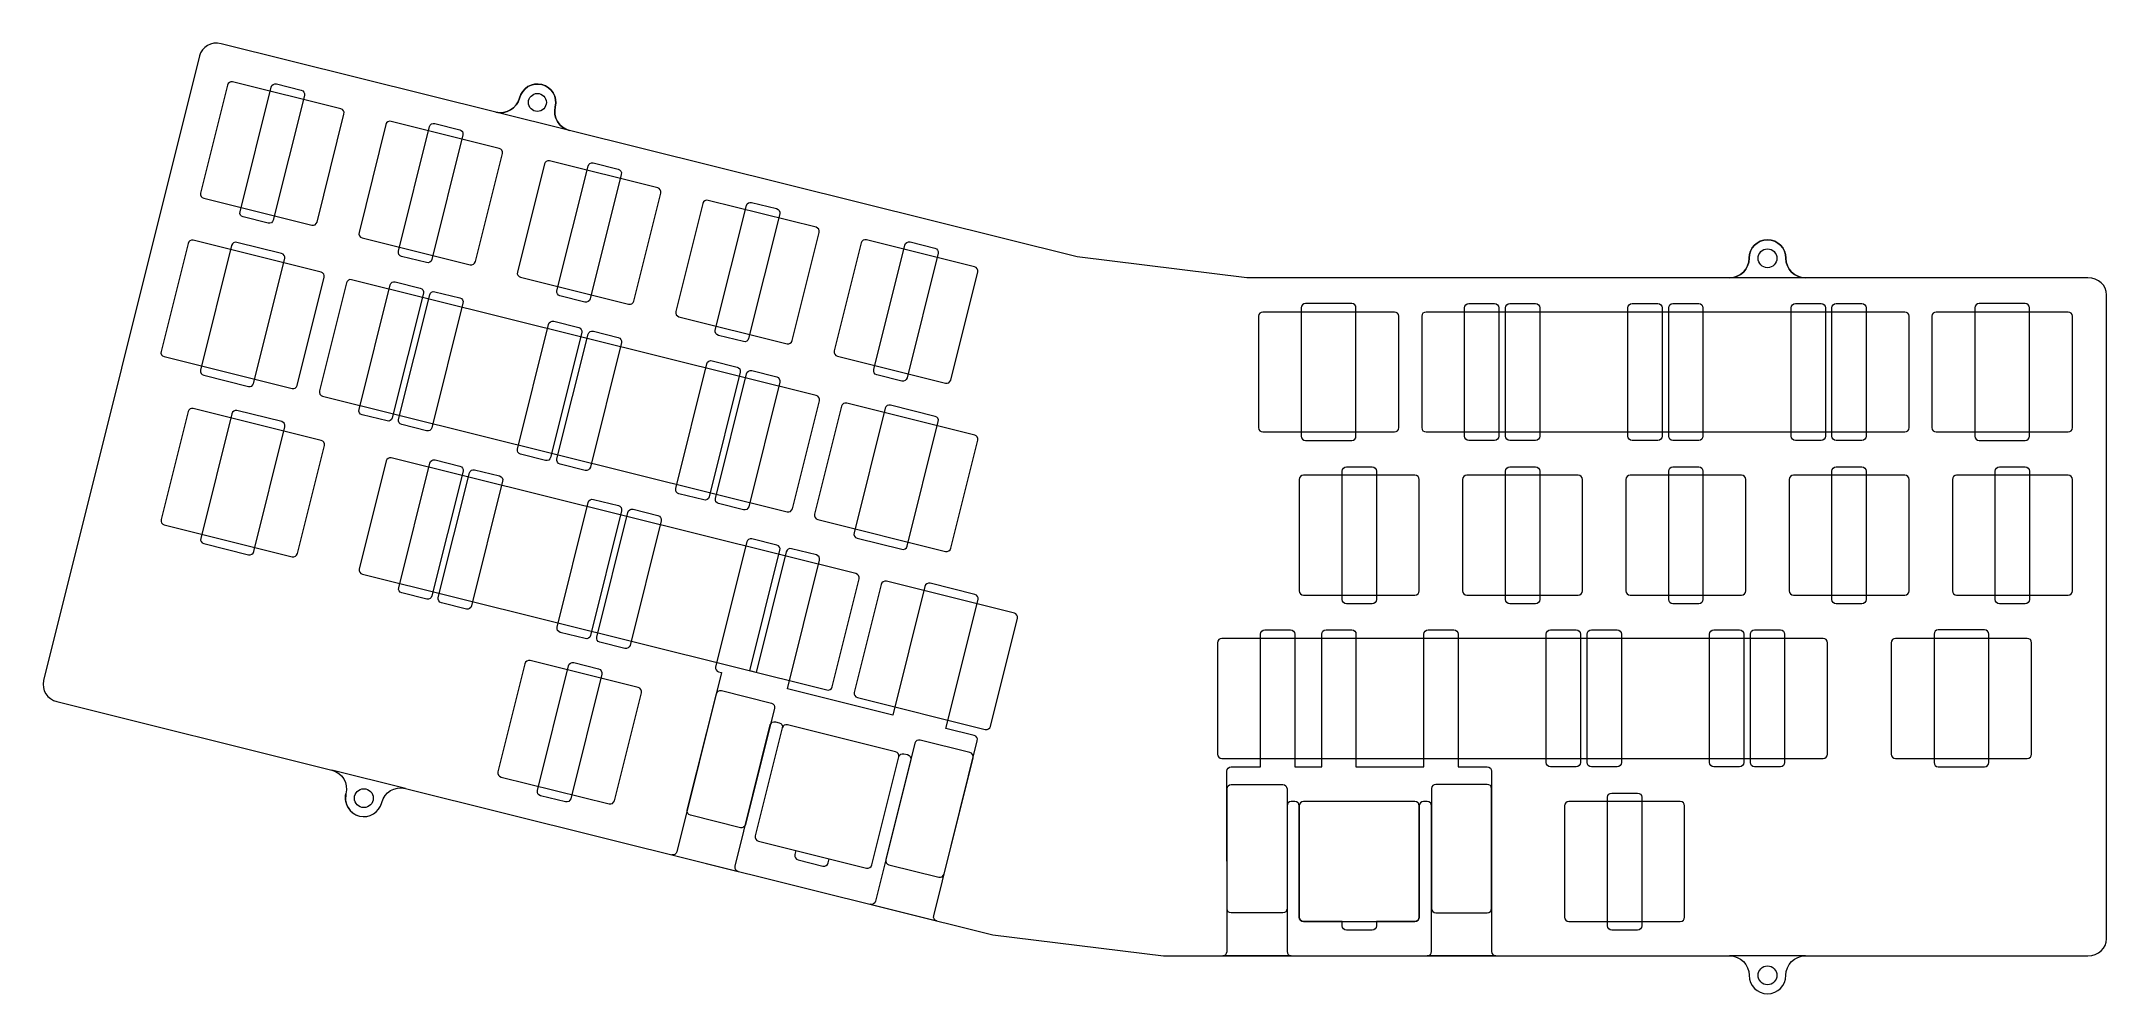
# Model space of a CAD drawing. Header units: millimetres. Extents: x -1 to 240, y -95 to 16.
import ezdxf

# ---------------------------------------------------------------- set-up
doc = ezdxf.new("R2010")
doc.units = ezdxf.units.MM
doc.header["$MEASUREMENT"] = 0
for name, color, linetype, lineweight in [('Edge Cut', 7, 'Continuous', 0), ('Screw Holes', 7, 'Continuous', 0), ('Switch Cuts copy', 7, 'Continuous', 0), ('Undercuts', 7, 'Continuous', 0)]:
    doc.layers.add(name, color=color, linetype=linetype, lineweight=lineweight)

msp = doc.modelspace()

# ---------------------------------------------------------------- linework, layer by layer
at = {"layer": 'Edge Cut', "color": 18, "lineweight": 9, "true_color": 0x000000}
msp.add_open_spline([(34.59, -71.46), (34.89, -70.24), (34.15, -69.01), (32.93, -68.7), (32.93, -68.7), (0.87, -60.71), (0.87, -60.71), (-0.26, -60.43), (-0.96, -59.33), (-0.69, -58.26), (-0.69, -58.26), (17.49, 14.66), (17.49, 14.66), (17.76, 15.73), (18.89, 16.37), (20.02, 16.09), (20.02, 16.09), (52.08, 8.1), (52.08, 8.1), (53.3, 7.79), (54.53, 8.53), (54.84, 9.75), (54.84, 9.75), (54.84, 9.75), (54.84, 9.75), (55.13, 10.9), (56.29, 11.61), (57.45, 11.32), (58.6, 11.03), (59.3, 9.86), (59.01, 8.71), (59.01, 8.71), (59.01, 8.71), (59.01, 8.71), (58.71, 7.49), (59.45, 6.26), (60.67, 5.95), (60.67, 5.95), (119.89, -8.8), (119.89, -8.8), (119.89, -8.8), (139.7, -11.23), (139.7, -11.23), (139.7, -11.23), (196.01, -11.23), (196.01, -11.23), (197.27, -11.23), (198.29, -10.21), (198.29, -8.96), (198.29, -7.77), (199.25, -6.81), (200.44, -6.81), (201.63, -6.81), (202.59, -7.77), (202.59, -8.96), (202.59, -10.21), (203.61, -11.23), (204.86, -11.23), (204.86, -11.23), (237.83, -11.23), (237.83, -11.23), (239.04, -11.23), (240.01, -12.13), (240.01, -13.23), (240.01, -13.23), (240.01, -88.38), (240.01, -88.38), (240.01, -89.49), (239.04, -90.38), (237.83, -90.38), (237.83, -90.38), (204.86, -90.38), (204.86, -90.38), (203.61, -90.38), (202.59, -91.4), (202.59, -92.65), (202.59, -92.65), (202.59, -92.66), (202.59, -92.66), (202.59, -93.84), (201.63, -94.81), (200.44, -94.81), (199.25, -94.81), (198.29, -93.84), (198.29, -92.66), (198.29, -92.66), (198.29, -92.65), (198.29, -92.65), (198.29, -91.4), (197.27, -90.38), (196.01, -90.38), (196.01, -90.38), (129.99, -90.38), (129.99, -90.38), (129.99, -90.38), (110.06, -87.93), (110.06, -87.93), (110.06, -87.93), (41.52, -70.84), (41.52, -70.84), (40.3, -70.54), (39.07, -71.28), (38.76, -72.5), (38.48, -73.65), (37.31, -74.35), (36.16, -74.07), (35.25, -73.84), (34.63, -73.08), (34.54, -72.2), (34.54, -72.2), (34.59, -71.46), (34.59, -71.46)], degree=3, knots=[0, 0, 0, 0, 1, 1, 1, 2, 2, 2, 3, 3, 3, 4, 4, 4, 5, 5, 5, 6, 6, 6, 7, 7, 7, 8, 8, 8, 9, 9, 9, 10, 10, 10, 11, 11, 11, 12, 12, 12, 13, 13, 13, 14, 14, 14, 15, 15, 15, 16, 16, 16, 17, 17, 17, 18, 18, 18, 19, 19, 19, 20, 20, 20, 21, 21, 21, 22, 22, 22, 23, 23, 23, 24, 24, 24, 25, 25, 25, 26, 26, 26, 27, 27, 27, 28, 28, 28, 29, 29, 29, 30, 30, 30, 31, 31, 31, 32, 32, 32, 33, 33, 33, 34, 34, 34, 35, 35, 35, 36, 36, 36, 37, 37, 37, 37], dxfattribs=at)
at = {"layer": 'Screw Holes', "color": 18, "lineweight": 9, "true_color": 0x000000}
for points in [[(119.89, -8.8)], [(195.44, -90.38)]]:
    msp.add_lwpolyline(points, dxfattribs=at)
for centre, radius in [((56.92, 9.23), 1.05), ((200.44, -8.96), 1.1), ((36.68, -71.98), 1.1), ((200.44, -92.66), 1.1)]:
    msp.add_circle(centre, radius, dxfattribs=at)
msp.add_open_spline([(201.54, -8.96), (201.54, -8.35), (201.05, -7.86), (200.44, -7.86), (199.83, -7.86), (199.34, -8.35), (199.34, -8.96), (199.34, -9.56), (199.83, -10.06), (200.44, -10.06), (201.05, -10.06), (201.54, -9.56), (201.54, -8.96)], degree=3, knots=[0, 0, 0, 0, 1, 1, 1, 2, 2, 2, 3, 3, 3, 4, 4, 4, 4], dxfattribs=at)
msp.add_open_spline([(34.54, -72.2), (34.51, -71.96), (34.53, -71.71), (34.59, -71.46)], degree=3, dxfattribs=at)
at = {"layer": 'Switch Cuts copy', "color": 18, "lineweight": 9, "true_color": 0x000000}
for points in [[(30.6, -5.1), (30.6, -5.1), (17.99, -1.96), (17.99, -1.96), (17.72, -1.89), (17.56, -1.62), (17.62, -1.35), (17.62, -1.35), (20.77, 11.26), (20.77, 11.26), (20.83, 11.53), (21.11, 11.7), (21.37, 11.63), (21.37, 11.63), (33.99, 8.48), (33.99, 8.48), (34.26, 8.42), (34.42, 8.15), (34.35, 7.88), (34.35, 7.88), (31.21, -4.74), (31.21, -4.74), (31.14, -5), (30.87, -5.17), (30.6, -5.1)], [(49.09, -9.71), (49.09, -9.71), (36.47, -6.56), (36.47, -6.56), (36.2, -6.5), (36.04, -6.23), (36.11, -5.96), (36.11, -5.96), (39.25, 6.66), (39.25, 6.66), (39.32, 6.92), (39.59, 7.09), (39.86, 7.02), (39.86, 7.02), (52.47, 3.87), (52.47, 3.87), (52.74, 3.81), (52.9, 3.54), (52.84, 3.27), (52.84, 3.27), (49.69, -9.35), (49.69, -9.35), (49.62, -9.61), (49.35, -9.78), (49.09, -9.71)], [(67.57, -14.32), (67.57, -14.32), (54.96, -11.17), (54.96, -11.17), (54.69, -11.11), (54.52, -10.83), (54.59, -10.57), (54.59, -10.57), (57.74, 2.05), (57.74, 2.05), (57.8, 2.31), (58.07, 2.48), (58.34, 2.41), (58.34, 2.41), (70.96, -0.73), (70.96, -0.73), (71.22, -0.8), (71.39, -1.07), (71.32, -1.34), (71.32, -1.34), (68.18, -13.95), (68.18, -13.95), (68.11, -14.22), (67.84, -14.38), (67.57, -14.32)], [(86.05, -18.93), (86.05, -18.93), (73.44, -15.78), (73.44, -15.78), (73.17, -15.71), (73.01, -15.44), (73.08, -15.18), (73.08, -15.18), (76.22, -2.56), (76.22, -2.56), (76.29, -2.29), (76.56, -2.13), (76.83, -2.2), (76.83, -2.2), (89.44, -5.34), (89.44, -5.34), (89.71, -5.41), (89.87, -5.68), (89.8, -5.95), (89.8, -5.95), (86.66, -18.56), (86.66, -18.56), (86.59, -18.83), (86.32, -18.99), (86.05, -18.93)], [(28.3, -24.16), (28.3, -24.16), (13.38, -20.44), (13.38, -20.44), (13.11, -20.37), (12.95, -20.1), (13.01, -19.83), (13.01, -19.83), (16.16, -7.22), (16.16, -7.22), (16.23, -6.95), (16.5, -6.79), (16.77, -6.86), (16.77, -6.86), (31.69, -10.58), (31.69, -10.58), (31.96, -10.64), (32.12, -10.92), (32.05, -11.18), (32.05, -11.18), (28.91, -23.8), (28.91, -23.8), (28.84, -24.06), (28.57, -24.23), (28.3, -24.16)], [(104.54, -23.54), (104.54, -23.54), (91.92, -20.39), (91.92, -20.39), (91.66, -20.32), (91.49, -20.05), (91.56, -19.78), (91.56, -19.78), (94.7, -7.17), (94.7, -7.17), (94.77, -6.9), (95.04, -6.74), (95.31, -6.81), (95.31, -6.81), (107.92, -9.95), (107.92, -9.95), (108.19, -10.02), (108.36, -10.29), (108.29, -10.56), (108.29, -10.56), (105.14, -23.17), (105.14, -23.17), (105.08, -23.44), (104.81, -23.6), (104.54, -23.54)], [(86.07, -38.56), (86.07, -38.56), (31.86, -25.05), (31.86, -25.05), (31.59, -24.98), (31.43, -24.71), (31.5, -24.44), (31.5, -24.44), (34.64, -11.83), (34.64, -11.83), (34.71, -11.56), (34.98, -11.4), (35.25, -11.46), (35.25, -11.46), (89.45, -24.98), (89.45, -24.98), (89.72, -25.05), (89.88, -25.32), (89.82, -25.58), (89.82, -25.58), (86.67, -38.2), (86.67, -38.2), (86.61, -38.47), (86.33, -38.63), (86.07, -38.56)], [(156.93, -29.23), (156.93, -29.23), (141.55, -29.23), (141.55, -29.23), (141.27, -29.23), (141.05, -29.01), (141.05, -28.73), (141.05, -28.73), (141.05, -15.73), (141.05, -15.73), (141.05, -15.45), (141.27, -15.23), (141.55, -15.23), (141.55, -15.23), (156.93, -15.23), (156.93, -15.23), (157.21, -15.23), (157.43, -15.45), (157.43, -15.73), (157.43, -15.73), (157.43, -28.73), (157.43, -28.73), (157.43, -29.01), (157.21, -29.23), (156.93, -29.23)], [(216.46, -29.23), (216.46, -29.23), (160.6, -29.23), (160.6, -29.23), (160.32, -29.23), (160.1, -29.01), (160.1, -28.73), (160.1, -28.73), (160.1, -15.73), (160.1, -15.73), (160.1, -15.45), (160.32, -15.23), (160.6, -15.23), (160.6, -15.23), (216.46, -15.23), (216.46, -15.23), (216.74, -15.23), (216.96, -15.45), (216.96, -15.73), (216.96, -15.73), (216.96, -28.73), (216.96, -28.73), (216.96, -29.01), (216.74, -29.23), (216.46, -29.23)], [(235.51, -29.23), (235.51, -29.23), (220.13, -29.23), (220.13, -29.23), (219.86, -29.23), (219.63, -29.01), (219.63, -28.73), (219.63, -28.73), (219.63, -15.73), (219.63, -15.73), (219.63, -15.45), (219.86, -15.23), (220.13, -15.23), (220.13, -15.23), (235.51, -15.23), (235.51, -15.23), (235.79, -15.23), (236.01, -15.45), (236.01, -15.73), (236.01, -15.73), (236.01, -28.73), (236.01, -28.73), (236.01, -29.01), (235.79, -29.23), (235.51, -29.23)], [(28.32, -43.8), (28.32, -43.8), (13.39, -40.08), (13.39, -40.08), (13.12, -40.01), (12.96, -39.74), (13.03, -39.47), (13.03, -39.47), (16.17, -26.86), (16.17, -26.86), (16.24, -26.59), (16.51, -26.43), (16.78, -26.49), (16.78, -26.49), (31.7, -30.21), (31.7, -30.21), (31.97, -30.28), (32.13, -30.55), (32.07, -30.82), (32.07, -30.82), (28.92, -43.43), (28.92, -43.43), (28.85, -43.7), (28.58, -43.86), (28.32, -43.8)], [(104.55, -43.17), (104.55, -43.17), (89.63, -39.45), (89.63, -39.45), (89.36, -39.38), (89.19, -39.11), (89.26, -38.84), (89.26, -38.84), (92.41, -26.23), (92.41, -26.23), (92.47, -25.96), (92.74, -25.8), (93.01, -25.87), (93.01, -25.87), (107.94, -29.59), (107.94, -29.59), (108.2, -29.65), (108.37, -29.93), (108.3, -30.19), (108.3, -30.19), (105.16, -42.81), (105.16, -42.81), (105.09, -43.08), (104.82, -43.24), (104.55, -43.17)], [(90.7, -59.35), (90.7, -59.35), (36.5, -45.84), (36.5, -45.84), (36.23, -45.77), (36.06, -45.5), (36.13, -45.23), (36.13, -45.23), (39.28, -32.62), (39.28, -32.62), (39.34, -32.35), (39.61, -32.19), (39.88, -32.25), (39.88, -32.25), (94.09, -45.77), (94.09, -45.77), (94.35, -45.83), (94.52, -46.11), (94.45, -46.37), (94.45, -46.37), (91.31, -58.99), (91.31, -58.99), (91.24, -59.26), (90.97, -59.42), (90.7, -59.35)], [(159.31, -48.28), (159.31, -48.28), (146.31, -48.28), (146.31, -48.28), (146.04, -48.28), (145.81, -48.06), (145.81, -47.78), (145.81, -47.78), (145.81, -34.78), (145.81, -34.78), (145.81, -34.5), (146.04, -34.28), (146.31, -34.28), (146.31, -34.28), (159.31, -34.28), (159.31, -34.28), (159.59, -34.28), (159.81, -34.5), (159.81, -34.78), (159.81, -34.78), (159.81, -47.78), (159.81, -47.78), (159.81, -48.06), (159.59, -48.28), (159.31, -48.28)], [(178.36, -48.28), (178.36, -48.28), (165.36, -48.28), (165.36, -48.28), (165.09, -48.28), (164.86, -48.06), (164.86, -47.78), (164.86, -47.78), (164.86, -34.78), (164.86, -34.78), (164.86, -34.5), (165.09, -34.28), (165.36, -34.28), (165.36, -34.28), (178.36, -34.28), (178.36, -34.28), (178.64, -34.28), (178.86, -34.5), (178.86, -34.78), (178.86, -34.78), (178.86, -47.78), (178.86, -47.78), (178.86, -48.06), (178.64, -48.28), (178.36, -48.28)], [(197.41, -48.28), (197.41, -48.28), (184.41, -48.28), (184.41, -48.28), (184.14, -48.28), (183.91, -48.06), (183.91, -47.78), (183.91, -47.78), (183.91, -34.78), (183.91, -34.78), (183.91, -34.5), (184.14, -34.28), (184.41, -34.28), (184.41, -34.28), (197.41, -34.28), (197.41, -34.28), (197.69, -34.28), (197.91, -34.5), (197.91, -34.78), (197.91, -34.78), (197.91, -47.78), (197.91, -47.78), (197.91, -48.06), (197.69, -48.28), (197.41, -48.28)], [(216.46, -48.28), (216.46, -48.28), (203.46, -48.28), (203.46, -48.28), (203.19, -48.28), (202.96, -48.06), (202.96, -47.78), (202.96, -47.78), (202.96, -34.78), (202.96, -34.78), (202.96, -34.5), (203.19, -34.28), (203.46, -34.28), (203.46, -34.28), (216.46, -34.28), (216.46, -34.28), (216.74, -34.28), (216.96, -34.5), (216.96, -34.78), (216.96, -34.78), (216.96, -47.78), (216.96, -47.78), (216.96, -48.06), (216.74, -48.28), (216.46, -48.28)], [(235.51, -48.28), (235.51, -48.28), (222.51, -48.28), (222.51, -48.28), (222.24, -48.28), (222.01, -48.06), (222.01, -47.78), (222.01, -47.78), (222.01, -34.78), (222.01, -34.78), (222.01, -34.5), (222.24, -34.28), (222.51, -34.28), (222.51, -34.28), (235.51, -34.28), (235.51, -34.28), (235.79, -34.28), (236.01, -34.5), (236.01, -34.78), (236.01, -34.78), (236.01, -47.78), (236.01, -47.78), (236.01, -48.06), (235.79, -48.28), (235.51, -48.28)], [(109.18, -63.96), (109.18, -63.96), (94.26, -60.24), (94.26, -60.24), (93.99, -60.17), (93.83, -59.9), (93.9, -59.63), (93.9, -59.63), (97.04, -47.02), (97.04, -47.02), (97.11, -46.75), (97.38, -46.59), (97.65, -46.66), (97.65, -46.66), (112.57, -50.38), (112.57, -50.38), (112.84, -50.44), (113, -50.71), (112.94, -50.98), (112.94, -50.98), (109.79, -63.6), (109.79, -63.6), (109.72, -63.86), (109.45, -64.03), (109.18, -63.96)], [(206.94, -67.33), (206.94, -67.33), (136.79, -67.33), (136.79, -67.33), (136.51, -67.33), (136.29, -67.11), (136.29, -66.83), (136.29, -66.83), (136.29, -53.83), (136.29, -53.83), (136.29, -53.55), (136.51, -53.33), (136.79, -53.33), (136.79, -53.33), (206.94, -53.33), (206.94, -53.33), (207.21, -53.33), (207.44, -53.55), (207.44, -53.83), (207.44, -53.83), (207.44, -66.83), (207.44, -66.83), (207.44, -67.11), (207.21, -67.33), (206.94, -67.33)], [(230.75, -67.33), (230.75, -67.33), (215.37, -67.33), (215.37, -67.33), (215.09, -67.33), (214.87, -67.11), (214.87, -66.83), (214.87, -66.83), (214.87, -53.83), (214.87, -53.83), (214.87, -53.55), (215.09, -53.33), (215.37, -53.33), (215.37, -53.33), (230.75, -53.33), (230.75, -53.33), (231.03, -53.33), (231.25, -53.55), (231.25, -53.83), (231.25, -53.83), (231.25, -66.83), (231.25, -66.83), (231.25, -67.11), (231.03, -67.33), (230.75, -67.33)], [(65.3, -72.65), (65.3, -72.65), (52.68, -69.51), (52.68, -69.51), (52.41, -69.44), (52.25, -69.17), (52.32, -68.9), (52.32, -68.9), (55.46, -56.29), (55.46, -56.29), (55.53, -56.02), (55.8, -55.86), (56.07, -55.92), (56.07, -55.92), (68.68, -59.07), (68.68, -59.07), (68.95, -59.13), (69.11, -59.41), (69.05, -59.67), (69.05, -59.67), (65.9, -72.29), (65.9, -72.29), (65.84, -72.55), (65.56, -72.72), (65.3, -72.65)], [(84.22, -60.88), (84.22, -60.88), (78.4, -59.43), (78.4, -59.43), (78.13, -59.36), (77.86, -59.52), (77.8, -59.79), (77.8, -59.79), (74.41, -73.38), (74.41, -73.38), (74.34, -73.64), (74.51, -73.92), (74.77, -73.98), (74.77, -73.98), (80.6, -75.43), (80.6, -75.43), (80.86, -75.5), (81.13, -75.34), (81.2, -75.07), (81.2, -75.07), (84.59, -61.49), (84.59, -61.49), (84.66, -61.22), (84.49, -60.95), (84.22, -60.88)], [(95.33, -80.14), (95.33, -80.14), (82.72, -76.99), (82.72, -76.99), (82.45, -76.93), (82.29, -76.66), (82.35, -76.39), (82.35, -76.39), (85.5, -63.77), (85.5, -63.77), (85.57, -63.51), (85.84, -63.34), (86.11, -63.41), (86.11, -63.41), (98.72, -66.56), (98.72, -66.56), (98.99, -66.62), (99.15, -66.89), (99.08, -67.16), (99.08, -67.16), (95.94, -79.78), (95.94, -79.78), (95.87, -80.04), (95.6, -80.21), (95.33, -80.14)], [(101.57, -65.2), (101.57, -65.2), (107.39, -66.66), (107.39, -66.66), (107.66, -66.72), (107.82, -66.99), (107.76, -67.26), (107.76, -67.26), (104.37, -80.85), (104.37, -80.85), (104.3, -81.11), (104.03, -81.28), (103.76, -81.21), (103.76, -81.21), (97.94, -79.76), (97.94, -79.76), (97.67, -79.69), (97.51, -79.42), (97.58, -79.15), (97.58, -79.15), (100.96, -65.57), (100.96, -65.57), (101.03, -65.3), (101.3, -65.14), (101.57, -65.2)], [(143.88, -70.38), (143.88, -70.38), (137.88, -70.38), (137.88, -70.38), (137.6, -70.38), (137.38, -70.6), (137.38, -70.88), (137.38, -70.88), (137.38, -84.88), (137.38, -84.88), (137.38, -85.16), (137.6, -85.38), (137.88, -85.38), (137.88, -85.38), (143.88, -85.38), (143.88, -85.38), (144.15, -85.38), (144.38, -85.16), (144.38, -84.88), (144.38, -84.88), (144.38, -70.88), (144.38, -70.88), (144.38, -70.6), (144.15, -70.38), (143.88, -70.38)], [(161.75, -70.37), (161.75, -70.37), (167.75, -70.37), (167.75, -70.37), (168.03, -70.37), (168.25, -70.59), (168.25, -70.87), (168.25, -70.87), (168.25, -84.87), (168.25, -84.87), (168.25, -85.14), (168.03, -85.37), (167.75, -85.37), (167.75, -85.37), (161.75, -85.37), (161.75, -85.37), (161.48, -85.37), (161.25, -85.14), (161.25, -84.87), (161.25, -84.87), (161.25, -70.87), (161.25, -70.87), (161.25, -70.59), (161.48, -70.37), (161.75, -70.37)], [(159.31, -86.38), (159.31, -86.38), (146.31, -86.38), (146.31, -86.38), (146.04, -86.38), (145.81, -86.16), (145.81, -85.88), (145.81, -85.88), (145.81, -72.88), (145.81, -72.88), (145.81, -72.6), (146.04, -72.38), (146.31, -72.38), (146.31, -72.38), (159.31, -72.38), (159.31, -72.38), (159.59, -72.38), (159.81, -72.6), (159.81, -72.88), (159.81, -72.88), (159.81, -85.88), (159.81, -85.88), (159.81, -86.16), (159.59, -86.38), (159.31, -86.38)], [(190.27, -86.38), (190.27, -86.38), (177.27, -86.38), (177.27, -86.38), (176.99, -86.38), (176.77, -86.16), (176.77, -85.88), (176.77, -85.88), (176.77, -72.88), (176.77, -72.88), (176.77, -72.6), (176.99, -72.38), (177.27, -72.38), (177.27, -72.38), (190.27, -72.38), (190.27, -72.38), (190.55, -72.38), (190.77, -72.6), (190.77, -72.88), (190.77, -72.88), (190.77, -85.88), (190.77, -85.88), (190.77, -86.16), (190.55, -86.38), (190.27, -86.38)]]:
    msp.add_open_spline(points, degree=3, knots=[0, 0, 0, 0, 1, 1, 1, 2, 2, 2, 3, 3, 3, 4, 4, 4, 5, 5, 5, 6, 6, 6, 7, 7, 7, 8, 8, 8, 8], dxfattribs=at)
at = {"layer": 'Undercuts', "color": 18, "lineweight": 9, "true_color": 0x000000}
for points in [[(137.87, -68.38)], [(137.87, -68.38)], [(167.75, -68.38)], [(168.25, -88.41)], [(168.25, -88.41)]]:
    msp.add_lwpolyline(points, dxfattribs=at)
for points, knots in [([(29.74, 10.06), (29.81, 10.33), (29.65, 10.6), (29.38, 10.66), (29.38, 10.66), (26.47, 11.39), (26.47, 11.39), (26.2, 11.46), (25.93, 11.29), (25.86, 11.02), (25.86, 11.02), (22.23, -3.53), (22.23, -3.53), (22.17, -3.8), (22.33, -4.07), (22.6, -4.14), (22.6, -4.14), (25.51, -4.86), (25.51, -4.86), (25.78, -4.93), (26.05, -4.77), (26.11, -4.5), (26.11, -4.5), (29.74, 10.06), (29.74, 10.06)], [0, 0, 0, 0, 1, 1, 1, 2, 2, 2, 3, 3, 3, 4, 4, 4, 5, 5, 5, 6, 6, 6, 7, 7, 7, 8, 8, 8, 8]), ([(60.67, 5.95), (59.45, 6.26), (58.71, 7.49), (59.01, 8.71), (59.01, 8.71), (59.01, 8.71), (59.01, 8.71), (59.3, 9.86), (58.6, 11.03), (57.45, 11.32), (56.29, 11.61), (55.13, 10.9), (54.84, 9.75), (54.84, 9.75), (54.84, 9.75), (54.84, 9.75), (54.53, 8.53), (53.3, 7.79), (52.08, 8.1), (52.08, 8.1), (60.67, 5.95), (60.67, 5.95)], [0, 0, 0, 0, 1, 1, 1, 2, 2, 2, 3, 3, 3, 4, 4, 4, 5, 5, 5, 6, 6, 6, 7, 7, 7, 7]), ([(48.23, 5.45), (48.29, 5.72), (48.13, 5.99), (47.86, 6.05), (47.86, 6.05), (44.95, 6.78), (44.95, 6.78), (44.68, 6.85), (44.41, 6.68), (44.34, 6.42), (44.34, 6.42), (40.72, -8.14), (40.72, -8.14), (40.65, -8.41), (40.81, -8.68), (41.08, -8.74), (41.08, -8.74), (43.99, -9.47), (43.99, -9.47), (44.26, -9.54), (44.53, -9.37), (44.6, -9.11), (44.6, -9.11), (48.23, 5.45), (48.23, 5.45)], [0, 0, 0, 0, 1, 1, 1, 2, 2, 2, 3, 3, 3, 4, 4, 4, 5, 5, 5, 6, 6, 6, 7, 7, 7, 8, 8, 8, 8]), ([(66.71, 0.84), (66.78, 1.11), (66.61, 1.38), (66.34, 1.45), (66.34, 1.45), (63.43, 2.17), (63.43, 2.17), (63.17, 2.24), (62.89, 2.08), (62.83, 1.81), (62.83, 1.81), (59.2, -12.75), (59.2, -12.75), (59.13, -13.01), (59.3, -13.29), (59.56, -13.35), (59.56, -13.35), (62.47, -14.08), (62.47, -14.08), (62.74, -14.15), (63.01, -13.98), (63.08, -13.71), (63.08, -13.71), (66.71, 0.84), (66.71, 0.84)], [0, 0, 0, 0, 1, 1, 1, 2, 2, 2, 3, 3, 3, 4, 4, 4, 5, 5, 5, 6, 6, 6, 7, 7, 7, 8, 8, 8, 8]), ([(85.19, -3.77), (85.26, -3.5), (85.1, -3.23), (84.83, -3.16), (84.83, -3.16), (81.92, -2.44), (81.92, -2.44), (81.65, -2.37), (81.38, -2.53), (81.31, -2.8), (81.31, -2.8), (77.68, -17.36), (77.68, -17.36), (77.62, -17.62), (77.78, -17.89), (78.05, -17.96), (78.05, -17.96), (80.96, -18.69), (80.96, -18.69), (81.23, -18.75), (81.5, -18.59), (81.57, -18.32), (81.57, -18.32), (85.19, -3.77), (85.19, -3.77)], [0, 0, 0, 0, 1, 1, 1, 2, 2, 2, 3, 3, 3, 4, 4, 4, 5, 5, 5, 6, 6, 6, 7, 7, 7, 8, 8, 8, 8]), ([(23.82, -23.56), (23.75, -23.83), (23.48, -23.99), (23.21, -23.92), (23.21, -23.92), (17.99, -22.62), (17.99, -22.62), (17.72, -22.55), (17.56, -22.28), (17.62, -22.01), (17.62, -22.01), (21.25, -7.46), (21.25, -7.46), (21.32, -7.19), (21.59, -7.03), (21.86, -7.1), (21.86, -7.1), (27.08, -8.4), (27.08, -8.4), (27.35, -8.46), (27.51, -8.74), (27.44, -9), (27.44, -9), (23.82, -23.56), (23.82, -23.56)], [0, 0, 0, 0, 1, 1, 1, 2, 2, 2, 3, 3, 3, 4, 4, 4, 5, 5, 5, 6, 6, 6, 7, 7, 7, 8, 8, 8, 8]), ([(103.68, -8.38), (103.75, -8.11), (103.58, -7.84), (103.31, -7.77), (103.31, -7.77), (100.4, -7.05), (100.4, -7.05), (100.14, -6.98), (99.86, -7.14), (99.8, -7.41), (99.8, -7.41), (96.17, -21.96), (96.17, -21.96), (96.1, -22.23), (96.26, -22.5), (96.53, -22.57), (96.53, -22.57), (99.44, -23.3), (99.44, -23.3), (99.71, -23.36), (99.98, -23.2), (100.05, -22.93), (100.05, -22.93), (103.68, -8.38), (103.68, -8.38)], [0, 0, 0, 0, 1, 1, 1, 2, 2, 2, 3, 3, 3, 4, 4, 4, 5, 5, 5, 6, 6, 6, 7, 7, 7, 8, 8, 8, 8]), ([(204.86, -11.23), (203.61, -11.23), (202.59, -10.21), (202.59, -8.96), (202.59, -8.96), (202.59, -8.96), (202.59, -8.96), (202.59, -7.77), (201.63, -6.81), (200.44, -6.81), (199.25, -6.81), (198.29, -7.77), (198.29, -8.96), (198.29, -8.96), (198.29, -8.96), (198.29, -8.96), (198.29, -10.21), (197.27, -11.23), (196.01, -11.23), (196.01, -11.23), (204.86, -11.23), (204.86, -11.23)], [0, 0, 0, 0, 1, 1, 1, 2, 2, 2, 3, 3, 3, 4, 4, 4, 5, 5, 5, 6, 6, 6, 7, 7, 7, 7]), ([(43.62, -13.04), (43.68, -12.77), (43.52, -12.5), (43.25, -12.43), (43.25, -12.43), (40.34, -11.7), (40.34, -11.7), (40.07, -11.64), (39.8, -11.8), (39.74, -12.07), (39.74, -12.07), (36.11, -26.62), (36.11, -26.62), (36.04, -26.89), (36.2, -27.16), (36.47, -27.23), (36.47, -27.23), (39.38, -27.95), (39.38, -27.95), (39.65, -28.02), (39.92, -27.86), (39.99, -27.59), (39.99, -27.59), (43.62, -13.04), (43.62, -13.04)], [0, 0, 0, 0, 1, 1, 1, 2, 2, 2, 3, 3, 3, 4, 4, 4, 5, 5, 5, 6, 6, 6, 7, 7, 7, 8, 8, 8, 8]), ([(48.24, -14.19), (48.31, -13.92), (48.14, -13.65), (47.87, -13.58), (47.87, -13.58), (44.96, -12.86), (44.96, -12.86), (44.7, -12.79), (44.42, -12.95), (44.36, -13.22), (44.36, -13.22), (40.73, -27.77), (40.73, -27.77), (40.66, -28.04), (40.83, -28.31), (41.09, -28.38), (41.09, -28.38), (44, -29.11), (44, -29.11), (44.27, -29.17), (44.54, -29.01), (44.61, -28.74), (44.61, -28.74), (48.24, -14.19), (48.24, -14.19)], [0, 0, 0, 0, 1, 1, 1, 2, 2, 2, 3, 3, 3, 4, 4, 4, 5, 5, 5, 6, 6, 6, 7, 7, 7, 8, 8, 8, 8]), ([(152.43, -29.73), (152.43, -30.01), (152.21, -30.23), (151.93, -30.23), (151.93, -30.23), (146.55, -30.23), (146.55, -30.23), (146.27, -30.23), (146.05, -30.01), (146.05, -29.73), (146.05, -29.73), (146.05, -14.73), (146.05, -14.73), (146.05, -14.46), (146.27, -14.23), (146.55, -14.23), (146.55, -14.23), (151.93, -14.23), (151.93, -14.23), (152.21, -14.23), (152.43, -14.45), (152.43, -14.73), (152.43, -14.73), (152.43, -29.73), (152.43, -29.73)], [0, 0, 0, 0, 1, 1, 1, 2, 2, 2, 3, 3, 3, 4, 4, 4, 5, 5, 5, 6, 6, 6, 7, 7, 7, 8, 8, 8, 8]), ([(169.1, -14.73), (169.1, -14.46), (168.88, -14.23), (168.6, -14.23), (168.6, -14.23), (165.6, -14.23), (165.6, -14.23), (165.32, -14.23), (165.1, -14.46), (165.1, -14.73), (165.1, -14.73), (165.1, -29.73), (165.1, -29.73), (165.1, -30.01), (165.32, -30.23), (165.6, -30.23), (165.6, -30.23), (168.6, -30.23), (168.6, -30.23), (168.88, -30.23), (169.1, -30.01), (169.1, -29.73), (169.1, -29.73), (169.1, -14.73), (169.1, -14.73)], [0, 0, 0, 0, 1, 1, 1, 2, 2, 2, 3, 3, 3, 4, 4, 4, 5, 5, 5, 6, 6, 6, 7, 7, 7, 8, 8, 8, 8]), ([(173.86, -14.73), (173.86, -14.46), (173.64, -14.23), (173.36, -14.23), (173.36, -14.23), (170.36, -14.23), (170.36, -14.23), (170.09, -14.23), (169.86, -14.46), (169.86, -14.73), (169.86, -14.73), (169.86, -29.73), (169.86, -29.73), (169.86, -30.01), (170.09, -30.23), (170.36, -30.23), (170.36, -30.23), (173.36, -30.23), (173.36, -30.23), (173.64, -30.23), (173.86, -30.01), (173.86, -29.73), (173.86, -29.73), (173.86, -14.73), (173.86, -14.73)], [0, 0, 0, 0, 1, 1, 1, 2, 2, 2, 3, 3, 3, 4, 4, 4, 5, 5, 5, 6, 6, 6, 7, 7, 7, 8, 8, 8, 8]), ([(188.15, -14.73), (188.15, -14.45), (187.93, -14.23), (187.65, -14.23), (187.65, -14.23), (184.65, -14.23), (184.65, -14.23), (184.37, -14.23), (184.15, -14.45), (184.15, -14.73), (184.15, -14.73), (184.15, -29.73), (184.15, -29.73), (184.15, -30.01), (184.37, -30.23), (184.65, -30.23), (184.65, -30.23), (187.65, -30.23), (187.65, -30.23), (187.93, -30.23), (188.15, -30.01), (188.15, -29.73), (188.15, -29.73), (188.15, -14.73), (188.15, -14.73)], [0, 0, 0, 0, 1, 1, 1, 2, 2, 2, 3, 3, 3, 4, 4, 4, 5, 5, 5, 6, 6, 6, 7, 7, 7, 8, 8, 8, 8]), ([(192.91, -14.73), (192.91, -14.45), (192.69, -14.23), (192.41, -14.23), (192.41, -14.23), (189.41, -14.23), (189.41, -14.23), (189.14, -14.23), (188.91, -14.45), (188.91, -14.73), (188.91, -14.73), (188.91, -29.73), (188.91, -29.73), (188.91, -30.01), (189.14, -30.23), (189.41, -30.23), (189.41, -30.23), (192.41, -30.23), (192.41, -30.23), (192.69, -30.23), (192.91, -30.01), (192.91, -29.73), (192.91, -29.73), (192.91, -14.73), (192.91, -14.73)], [0, 0, 0, 0, 1, 1, 1, 2, 2, 2, 3, 3, 3, 4, 4, 4, 5, 5, 5, 6, 6, 6, 7, 7, 7, 8, 8, 8, 8]), ([(207.2, -14.73), (207.2, -14.45), (206.98, -14.23), (206.7, -14.23), (206.7, -14.23), (203.7, -14.23), (203.7, -14.23), (203.42, -14.23), (203.2, -14.45), (203.2, -14.73), (203.2, -14.73), (203.2, -29.73), (203.2, -29.73), (203.2, -30.01), (203.42, -30.23), (203.7, -30.23), (203.7, -30.23), (206.7, -30.23), (206.7, -30.23), (206.98, -30.23), (207.2, -30.01), (207.2, -29.73), (207.2, -29.73), (207.2, -14.73), (207.2, -14.73)], [0, 0, 0, 0, 1, 1, 1, 2, 2, 2, 3, 3, 3, 4, 4, 4, 5, 5, 5, 6, 6, 6, 7, 7, 7, 8, 8, 8, 8]), ([(211.96, -14.73), (211.96, -14.45), (211.74, -14.23), (211.46, -14.23), (211.46, -14.23), (208.46, -14.23), (208.46, -14.23), (208.19, -14.23), (207.96, -14.45), (207.96, -14.73), (207.96, -14.73), (207.96, -29.73), (207.96, -29.73), (207.96, -30.01), (208.19, -30.23), (208.46, -30.23), (208.46, -30.23), (211.46, -30.23), (211.46, -30.23), (211.74, -30.23), (211.96, -30.01), (211.96, -29.73), (211.96, -29.73), (211.96, -14.73), (211.96, -14.73)], [0, 0, 0, 0, 1, 1, 1, 2, 2, 2, 3, 3, 3, 4, 4, 4, 5, 5, 5, 6, 6, 6, 7, 7, 7, 8, 8, 8, 8]), ([(231.01, -29.73), (231.01, -30.01), (230.79, -30.23), (230.51, -30.23), (230.51, -30.23), (225.13, -30.23), (225.13, -30.23), (224.85, -30.23), (224.63, -30.01), (224.63, -29.73), (224.63, -29.73), (224.63, -14.73), (224.63, -14.73), (224.63, -14.46), (224.85, -14.23), (225.13, -14.23), (225.13, -14.23), (230.51, -14.23), (230.51, -14.23), (230.79, -14.23), (231.01, -14.45), (231.01, -14.73), (231.01, -14.73), (231.01, -29.73), (231.01, -29.73)], [0, 0, 0, 0, 1, 1, 1, 2, 2, 2, 3, 3, 3, 4, 4, 4, 5, 5, 5, 6, 6, 6, 7, 7, 7, 8, 8, 8, 8]), ([(62.1, -17.64), (62.17, -17.38), (62.01, -17.1), (61.74, -17.04), (61.74, -17.04), (58.83, -16.31), (58.83, -16.31), (58.56, -16.25), (58.29, -16.41), (58.22, -16.68), (58.22, -16.68), (54.59, -31.23), (54.59, -31.23), (54.53, -31.5), (54.69, -31.77), (54.96, -31.84), (54.96, -31.84), (57.87, -32.56), (57.87, -32.56), (58.13, -32.63), (58.41, -32.47), (58.47, -32.2), (58.47, -32.2), (62.1, -17.64), (62.1, -17.64)], [0, 0, 0, 0, 1, 1, 1, 2, 2, 2, 3, 3, 3, 4, 4, 4, 5, 5, 5, 6, 6, 6, 7, 7, 7, 8, 8, 8, 8]), ([(66.72, -18.8), (66.79, -18.53), (66.63, -18.26), (66.36, -18.19), (66.36, -18.19), (63.45, -17.46), (63.45, -17.46), (63.18, -17.4), (62.91, -17.56), (62.84, -17.83), (62.84, -17.83), (59.21, -32.38), (59.21, -32.38), (59.15, -32.65), (59.31, -32.92), (59.58, -32.99), (59.58, -32.99), (62.49, -33.72), (62.49, -33.72), (62.76, -33.78), (63.03, -33.62), (63.1, -33.35), (63.1, -33.35), (66.72, -18.8), (66.72, -18.8)], [0, 0, 0, 0, 1, 1, 1, 2, 2, 2, 3, 3, 3, 4, 4, 4, 5, 5, 5, 6, 6, 6, 7, 7, 7, 8, 8, 8, 8]), ([(80.59, -22.25), (80.65, -21.98), (80.49, -21.71), (80.22, -21.65), (80.22, -21.65), (77.31, -20.92), (77.31, -20.92), (77.04, -20.85), (76.77, -21.02), (76.7, -21.28), (76.7, -21.28), (73.08, -35.84), (73.08, -35.84), (73.01, -36.11), (73.17, -36.38), (73.44, -36.45), (73.44, -36.45), (76.35, -37.17), (76.35, -37.17), (76.62, -37.24), (76.89, -37.07), (76.96, -36.81), (76.96, -36.81), (80.59, -22.25), (80.59, -22.25)], [0, 0, 0, 0, 1, 1, 1, 2, 2, 2, 3, 3, 3, 4, 4, 4, 5, 5, 5, 6, 6, 6, 7, 7, 7, 8, 8, 8, 8]), ([(85.21, -23.41), (85.27, -23.14), (85.11, -22.87), (84.84, -22.8), (84.84, -22.8), (81.93, -22.07), (81.93, -22.07), (81.67, -22.01), (81.39, -22.17), (81.33, -22.44), (81.33, -22.44), (77.7, -36.99), (77.7, -36.99), (77.63, -37.26), (77.79, -37.53), (78.06, -37.6), (78.06, -37.6), (80.97, -38.32), (80.97, -38.32), (81.24, -38.39), (81.51, -38.23), (81.58, -37.96), (81.58, -37.96), (85.21, -23.41), (85.21, -23.41)], [0, 0, 0, 0, 1, 1, 1, 2, 2, 2, 3, 3, 3, 4, 4, 4, 5, 5, 5, 6, 6, 6, 7, 7, 7, 8, 8, 8, 8]), ([(100.06, -42.57), (100, -42.84), (99.72, -43), (99.46, -42.93), (99.46, -42.93), (94.23, -41.63), (94.23, -41.63), (93.97, -41.56), (93.8, -41.29), (93.87, -41.02), (93.87, -41.02), (97.5, -26.47), (97.5, -26.47), (97.57, -26.2), (97.84, -26.04), (98.11, -26.11), (98.11, -26.11), (103.33, -27.41), (103.33, -27.41), (103.6, -27.47), (103.76, -27.75), (103.69, -28.01), (103.69, -28.01), (100.06, -42.57), (100.06, -42.57)], [0, 0, 0, 0, 1, 1, 1, 2, 2, 2, 3, 3, 3, 4, 4, 4, 5, 5, 5, 6, 6, 6, 7, 7, 7, 8, 8, 8, 8]), ([(23.83, -43.19), (23.76, -43.46), (23.49, -43.62), (23.22, -43.56), (23.22, -43.56), (18, -42.26), (18, -42.26), (17.73, -42.19), (17.57, -41.92), (17.64, -41.65), (17.64, -41.65), (21.26, -27.1), (21.26, -27.1), (21.33, -26.83), (21.6, -26.66), (21.87, -26.73), (21.87, -26.73), (27.09, -28.03), (27.09, -28.03), (27.36, -28.1), (27.52, -28.37), (27.46, -28.64), (27.46, -28.64), (23.83, -43.19), (23.83, -43.19)], [0, 0, 0, 0, 1, 1, 1, 2, 2, 2, 3, 3, 3, 4, 4, 4, 5, 5, 5, 6, 6, 6, 7, 7, 7, 8, 8, 8, 8]), ([(48.25, -33.82), (48.32, -33.56), (48.16, -33.28), (47.89, -33.22), (47.89, -33.22), (44.98, -32.49), (44.98, -32.49), (44.71, -32.43), (44.44, -32.59), (44.37, -32.86), (44.37, -32.86), (40.74, -47.41), (40.74, -47.41), (40.68, -47.68), (40.84, -47.95), (41.11, -48.02), (41.11, -48.02), (44.02, -48.74), (44.02, -48.74), (44.29, -48.81), (44.56, -48.65), (44.62, -48.38), (44.62, -48.38), (48.25, -33.82), (48.25, -33.82)], [0, 0, 0, 0, 1, 1, 1, 2, 2, 2, 3, 3, 3, 4, 4, 4, 5, 5, 5, 6, 6, 6, 7, 7, 7, 8, 8, 8, 8]), ([(52.87, -34.98), (52.94, -34.71), (52.78, -34.44), (52.51, -34.37), (52.51, -34.37), (49.6, -33.64), (49.6, -33.64), (49.33, -33.58), (49.06, -33.74), (48.99, -34.01), (48.99, -34.01), (45.36, -48.56), (45.36, -48.56), (45.3, -48.83), (45.46, -49.1), (45.73, -49.17), (45.73, -49.17), (48.64, -49.9), (48.64, -49.9), (48.91, -49.96), (49.18, -49.8), (49.24, -49.53), (49.24, -49.53), (52.87, -34.98), (52.87, -34.98)], [0, 0, 0, 0, 1, 1, 1, 2, 2, 2, 3, 3, 3, 4, 4, 4, 5, 5, 5, 6, 6, 6, 7, 7, 7, 8, 8, 8, 8]), ([(154.81, -33.8), (154.81, -33.52), (154.59, -33.3), (154.31, -33.3), (154.31, -33.3), (151.31, -33.3), (151.31, -33.3), (151.04, -33.3), (150.81, -33.52), (150.81, -33.8), (150.81, -33.8), (150.81, -48.8), (150.81, -48.8), (150.81, -49.08), (151.04, -49.3), (151.31, -49.3), (151.31, -49.3), (154.31, -49.3), (154.31, -49.3), (154.59, -49.3), (154.81, -49.08), (154.81, -48.8), (154.81, -48.8), (154.81, -33.8), (154.81, -33.8)], [0, 0, 0, 0, 1, 1, 1, 2, 2, 2, 3, 3, 3, 4, 4, 4, 5, 5, 5, 6, 6, 6, 7, 7, 7, 8, 8, 8, 8]), ([(173.86, -33.8), (173.86, -33.52), (173.64, -33.3), (173.36, -33.3), (173.36, -33.3), (170.36, -33.3), (170.36, -33.3), (170.09, -33.3), (169.86, -33.52), (169.86, -33.8), (169.86, -33.8), (169.86, -48.8), (169.86, -48.8), (169.86, -49.08), (170.09, -49.3), (170.36, -49.3), (170.36, -49.3), (173.36, -49.3), (173.36, -49.3), (173.64, -49.3), (173.86, -49.08), (173.86, -48.8), (173.86, -48.8), (173.86, -33.8), (173.86, -33.8)], [0, 0, 0, 0, 1, 1, 1, 2, 2, 2, 3, 3, 3, 4, 4, 4, 5, 5, 5, 6, 6, 6, 7, 7, 7, 8, 8, 8, 8]), ([(192.91, -33.8), (192.91, -33.52), (192.69, -33.3), (192.41, -33.3), (192.41, -33.3), (189.41, -33.3), (189.41, -33.3), (189.14, -33.3), (188.91, -33.52), (188.91, -33.8), (188.91, -33.8), (188.91, -48.8), (188.91, -48.8), (188.91, -49.08), (189.14, -49.3), (189.41, -49.3), (189.41, -49.3), (192.41, -49.3), (192.41, -49.3), (192.69, -49.3), (192.91, -49.08), (192.91, -48.8), (192.91, -48.8), (192.91, -33.8), (192.91, -33.8)], [0, 0, 0, 0, 1, 1, 1, 2, 2, 2, 3, 3, 3, 4, 4, 4, 5, 5, 5, 6, 6, 6, 7, 7, 7, 8, 8, 8, 8]), ([(211.96, -33.8), (211.96, -33.52), (211.74, -33.3), (211.46, -33.3), (211.46, -33.3), (208.46, -33.3), (208.46, -33.3), (208.19, -33.3), (207.96, -33.52), (207.96, -33.8), (207.96, -33.8), (207.96, -48.8), (207.96, -48.8), (207.96, -49.08), (208.19, -49.3), (208.46, -49.3), (208.46, -49.3), (211.46, -49.3), (211.46, -49.3), (211.74, -49.3), (211.96, -49.08), (211.96, -48.8), (211.96, -48.8), (211.96, -33.8), (211.96, -33.8)], [0, 0, 0, 0, 1, 1, 1, 2, 2, 2, 3, 3, 3, 4, 4, 4, 5, 5, 5, 6, 6, 6, 7, 7, 7, 8, 8, 8, 8]), ([(231.01, -33.8), (231.01, -33.52), (230.79, -33.3), (230.51, -33.3), (230.51, -33.3), (227.51, -33.3), (227.51, -33.3), (227.24, -33.3), (227.01, -33.52), (227.01, -33.8), (227.01, -33.8), (227.01, -48.8), (227.01, -48.8), (227.01, -49.08), (227.24, -49.3), (227.51, -49.3), (227.51, -49.3), (230.51, -49.3), (230.51, -49.3), (230.79, -49.3), (231.01, -49.08), (231.01, -48.8), (231.01, -48.8), (231.01, -33.8), (231.01, -33.8)], [0, 0, 0, 0, 1, 1, 1, 2, 2, 2, 3, 3, 3, 4, 4, 4, 5, 5, 5, 6, 6, 6, 7, 7, 7, 8, 8, 8, 8]), ([(66.74, -38.43), (66.8, -38.16), (66.64, -37.89), (66.37, -37.83), (66.37, -37.83), (63.46, -37.1), (63.46, -37.1), (63.19, -37.03), (62.92, -37.2), (62.85, -37.47), (62.85, -37.47), (59.23, -52.02), (59.23, -52.02), (59.16, -52.29), (59.32, -52.56), (59.59, -52.63), (59.59, -52.63), (62.5, -53.35), (62.5, -53.35), (62.77, -53.42), (63.04, -53.26), (63.11, -52.99), (63.11, -52.99), (66.74, -38.43), (66.74, -38.43)], [0, 0, 0, 0, 1, 1, 1, 2, 2, 2, 3, 3, 3, 4, 4, 4, 5, 5, 5, 6, 6, 6, 7, 7, 7, 8, 8, 8, 8]), ([(71.36, -39.59), (71.42, -39.32), (71.26, -39.05), (70.99, -38.98), (70.99, -38.98), (68.08, -38.25), (68.08, -38.25), (67.81, -38.19), (67.54, -38.35), (67.48, -38.62), (67.48, -38.62), (63.85, -53.17), (63.85, -53.17), (63.78, -53.44), (63.94, -53.71), (64.21, -53.78), (64.21, -53.78), (67.12, -54.5), (67.12, -54.5), (67.39, -54.57), (67.66, -54.41), (67.73, -54.14), (67.73, -54.14), (71.36, -39.59), (71.36, -39.59)], [0, 0, 0, 0, 1, 1, 1, 2, 2, 2, 3, 3, 3, 4, 4, 4, 5, 5, 5, 6, 6, 6, 7, 7, 7, 8, 8, 8, 8]), ([(82.45, -57.3), (82.45, -57.3), (85.96, -43.23), (85.96, -43.23), (86.03, -42.96), (86.3, -42.8), (86.57, -42.86), (86.57, -42.86), (89.48, -43.59), (89.48, -43.59), (89.75, -43.65), (89.91, -43.93), (89.84, -44.19), (89.84, -44.19), (86.09, -59.23), (86.09, -59.23), (86.09, -59.23), (98.38, -62.3), (98.38, -62.3), (98.38, -62.3), (102.13, -47.26), (102.13, -47.26), (102.2, -46.99), (102.47, -46.83), (102.74, -46.89), (102.74, -46.89), (107.96, -48.2), (107.96, -48.2), (108.23, -48.26), (108.39, -48.53), (108.33, -48.8), (108.33, -48.8), (104.58, -63.84), (104.58, -63.84), (104.58, -63.84), (107.89, -64.67), (107.89, -64.67), (108.15, -64.73), (108.32, -65), (108.25, -65.27), (108.25, -65.27), (103.16, -85.7), (103.16, -85.7), (103.09, -85.97), (103.25, -86.24), (103.52, -86.3), (103.52, -86.3), (95.76, -84.37), (95.76, -84.37), (96.03, -84.44), (96.3, -84.27), (96.37, -84), (96.37, -84), (100.48, -67.51), (100.48, -67.51), (100.55, -67.24), (100.38, -66.97), (100.12, -66.9), (100.12, -66.9), (99.69, -66.8), (99.69, -66.8), (99.42, -66.73), (99.15, -66.89), (99.08, -67.16), (99.08, -67.16), (95.94, -79.77), (95.94, -79.77), (95.87, -80.04), (95.6, -80.21), (95.33, -80.14), (95.33, -80.14), (90.97, -79.05), (90.97, -79.05), (90.97, -79.05), (90.85, -79.54), (90.85, -79.54), (90.78, -79.8), (90.51, -79.97), (90.24, -79.9), (90.24, -79.9), (87.33, -79.17), (87.33, -79.17), (87.06, -79.11), (86.9, -78.84), (86.96, -78.57), (86.96, -78.57), (87.09, -78.08), (87.09, -78.08), (87.09, -78.08), (82.72, -76.99), (82.72, -76.99), (82.45, -76.93), (82.29, -76.66), (82.35, -76.39), (82.35, -76.39), (85.5, -63.77), (85.5, -63.77), (85.57, -63.51), (85.4, -63.23), (85.14, -63.17), (85.14, -63.17), (84.71, -63.06), (84.71, -63.06), (84.44, -63), (84.17, -63.16), (84.1, -63.43), (84.1, -63.43), (79.99, -79.92), (79.99, -79.92), (79.93, -80.19), (80.09, -80.46), (80.36, -80.53), (80.36, -80.53), (72.59, -78.59), (72.59, -78.59), (72.86, -78.66), (73.13, -78.5), (73.2, -78.23), (73.2, -78.23), (78.41, -57.32), (78.41, -57.32), (78.41, -57.32), (78.07, -57.23), (78.07, -57.23), (77.81, -57.17), (77.64, -56.9), (77.71, -56.63), (77.71, -56.63), (81.34, -42.07), (81.34, -42.07), (81.41, -41.81), (81.68, -41.64), (81.94, -41.71), (81.94, -41.71), (84.86, -42.44), (84.86, -42.44), (85.12, -42.5), (85.29, -42.77), (85.22, -43.04), (85.22, -43.04), (81.71, -57.11), (81.71, -57.11), (81.71, -57.11), (82.45, -57.3), (82.45, -57.3)], [0, 0, 0, 0, 1, 1, 1, 2, 2, 2, 3, 3, 3, 4, 4, 4, 5, 5, 5, 6, 6, 6, 7, 7, 7, 8, 8, 8, 9, 9, 9, 10, 10, 10, 11, 11, 11, 12, 12, 12, 13, 13, 13, 14, 14, 14, 15, 15, 15, 16, 16, 16, 17, 17, 17, 18, 18, 18, 19, 19, 19, 20, 20, 20, 21, 21, 21, 22, 22, 22, 23, 23, 23, 24, 24, 24, 25, 25, 25, 26, 26, 26, 27, 27, 27, 28, 28, 28, 29, 29, 29, 30, 30, 30, 31, 31, 31, 32, 32, 32, 33, 33, 33, 34, 34, 34, 35, 35, 35, 36, 36, 36, 37, 37, 37, 38, 38, 38, 39, 39, 39, 40, 40, 40, 41, 41, 41, 42, 42, 42, 43, 43, 43, 44, 44, 44, 45, 45, 45, 46, 46, 46, 47, 47, 47, 48, 48, 48, 48]), ([(164.34, -68.33), (164.34, -68.33), (164.34, -52.83), (164.34, -52.83), (164.34, -52.55), (164.11, -52.33), (163.84, -52.33), (163.84, -52.33), (160.84, -52.33), (160.84, -52.33), (160.56, -52.33), (160.34, -52.55), (160.34, -52.83), (160.34, -52.83), (160.34, -68.33), (160.34, -68.33), (160.34, -68.33), (152.43, -68.33), (152.43, -68.33), (152.43, -68.33), (152.43, -52.83), (152.43, -52.83), (152.43, -52.55), (152.21, -52.33), (151.93, -52.33), (151.93, -52.33), (148.93, -52.33), (148.93, -52.33), (148.65, -52.33), (148.43, -52.55), (148.43, -52.83), (148.43, -52.83), (148.43, -68.33), (148.43, -68.33), (148.43, -68.33), (145.29, -68.33), (145.29, -68.33), (145.29, -68.33), (145.29, -52.83), (145.29, -52.83), (145.29, -52.56), (145.06, -52.33), (144.79, -52.33), (144.79, -52.33), (141.79, -52.33), (141.79, -52.33), (141.51, -52.33), (141.29, -52.56), (141.29, -52.83), (141.29, -52.83), (141.29, -68.33), (141.29, -68.33), (141.29, -68.33), (137.87, -68.33), (137.87, -68.33), (137.6, -68.33), (137.37, -68.55), (137.37, -68.83), (137.37, -68.83), (137.38, -89.88), (137.38, -89.88), (137.38, -90.16), (137.15, -90.38), (136.88, -90.38), (136.88, -90.38), (144.88, -90.38), (144.88, -90.38), (144.6, -90.38), (144.38, -90.16), (144.38, -89.88), (144.38, -89.88), (144.38, -72.88), (144.38, -72.88), (144.38, -72.6), (144.6, -72.38), (144.88, -72.38), (144.88, -72.38), (145.31, -72.38), (145.31, -72.38), (145.59, -72.38), (145.81, -72.6), (145.81, -72.88), (145.81, -72.88), (145.81, -85.88), (145.81, -85.88), (145.81, -86.16), (146.04, -86.38), (146.31, -86.38), (146.31, -86.38), (150.81, -86.38), (150.81, -86.38), (150.81, -86.38), (150.81, -86.88), (150.81, -86.88), (150.81, -87.16), (151.04, -87.38), (151.31, -87.38), (151.31, -87.38), (154.31, -87.38), (154.31, -87.38), (154.59, -87.38), (154.81, -87.16), (154.81, -86.88), (154.81, -86.88), (154.81, -86.38), (154.81, -86.38), (154.81, -86.38), (159.31, -86.38), (159.31, -86.38), (159.59, -86.38), (159.81, -86.16), (159.81, -85.88), (159.81, -85.88), (159.81, -72.88), (159.81, -72.88), (159.81, -72.6), (160.04, -72.38), (160.31, -72.38), (160.31, -72.38), (160.75, -72.38), (160.75, -72.38), (161.03, -72.38), (161.25, -72.6), (161.25, -72.88), (161.25, -72.88), (161.25, -89.88), (161.25, -89.88), (161.25, -90.16), (161.03, -90.38), (160.75, -90.38), (160.75, -90.38), (168.75, -90.38), (168.75, -90.38), (168.47, -90.38), (168.25, -90.16), (168.25, -89.88), (168.25, -89.88), (168.25, -68.83), (168.25, -68.83), (168.25, -68.55), (168.03, -68.33), (167.75, -68.33), (167.75, -68.33), (164.34, -68.33), (164.34, -68.33)], [0, 0, 0, 0, 1, 1, 1, 2, 2, 2, 3, 3, 3, 4, 4, 4, 5, 5, 5, 6, 6, 6, 7, 7, 7, 8, 8, 8, 9, 9, 9, 10, 10, 10, 11, 11, 11, 12, 12, 12, 13, 13, 13, 14, 14, 14, 15, 15, 15, 16, 16, 16, 17, 17, 17, 18, 18, 18, 19, 19, 19, 20, 20, 20, 21, 21, 21, 22, 22, 22, 23, 23, 23, 24, 24, 24, 25, 25, 25, 26, 26, 26, 27, 27, 27, 28, 28, 28, 29, 29, 29, 30, 30, 30, 31, 31, 31, 32, 32, 32, 33, 33, 33, 34, 34, 34, 35, 35, 35, 36, 36, 36, 37, 37, 37, 38, 38, 38, 39, 39, 39, 40, 40, 40, 41, 41, 41, 42, 42, 42, 43, 43, 43, 44, 44, 44, 45, 45, 45, 46, 46, 46, 47, 47, 47, 48, 48, 48, 48]), ([(178.62, -52.83), (178.62, -52.55), (178.4, -52.33), (178.12, -52.33), (178.12, -52.33), (175.12, -52.33), (175.12, -52.33), (174.85, -52.33), (174.62, -52.55), (174.62, -52.83), (174.62, -52.83), (174.62, -67.83), (174.62, -67.83), (174.62, -68.11), (174.85, -68.33), (175.12, -68.33), (175.12, -68.33), (178.12, -68.33), (178.12, -68.33), (178.4, -68.33), (178.62, -68.11), (178.62, -67.83), (178.62, -67.83), (178.62, -52.83), (178.62, -52.83)], [0, 0, 0, 0, 1, 1, 1, 2, 2, 2, 3, 3, 3, 4, 4, 4, 5, 5, 5, 6, 6, 6, 7, 7, 7, 8, 8, 8, 8]), ([(183.39, -52.83), (183.39, -52.55), (183.16, -52.33), (182.89, -52.33), (182.89, -52.33), (179.89, -52.33), (179.89, -52.33), (179.61, -52.33), (179.39, -52.55), (179.39, -52.83), (179.39, -52.83), (179.39, -67.83), (179.39, -67.83), (179.39, -68.11), (179.61, -68.33), (179.89, -68.33), (179.89, -68.33), (182.89, -68.33), (182.89, -68.33), (183.16, -68.33), (183.39, -68.11), (183.39, -67.83), (183.39, -67.83), (183.39, -52.83), (183.39, -52.83)], [0, 0, 0, 0, 1, 1, 1, 2, 2, 2, 3, 3, 3, 4, 4, 4, 5, 5, 5, 6, 6, 6, 7, 7, 7, 8, 8, 8, 8]), ([(197.68, -52.83), (197.68, -52.56), (197.45, -52.33), (197.18, -52.33), (197.18, -52.33), (194.18, -52.33), (194.18, -52.33), (193.9, -52.33), (193.68, -52.56), (193.68, -52.83), (193.68, -52.83), (193.68, -67.83), (193.68, -67.83), (193.68, -68.11), (193.9, -68.33), (194.18, -68.33), (194.18, -68.33), (197.18, -68.33), (197.18, -68.33), (197.45, -68.33), (197.68, -68.11), (197.68, -67.83), (197.68, -67.83), (197.68, -52.83), (197.68, -52.83)], [0, 0, 0, 0, 1, 1, 1, 2, 2, 2, 3, 3, 3, 4, 4, 4, 5, 5, 5, 6, 6, 6, 7, 7, 7, 8, 8, 8, 8]), ([(202.44, -52.83), (202.44, -52.56), (202.21, -52.33), (201.94, -52.33), (201.94, -52.33), (198.94, -52.33), (198.94, -52.33), (198.66, -52.33), (198.44, -52.56), (198.44, -52.83), (198.44, -52.83), (198.44, -67.83), (198.44, -67.83), (198.44, -68.11), (198.66, -68.33), (198.94, -68.33), (198.94, -68.33), (201.94, -68.33), (201.94, -68.33), (202.21, -68.33), (202.44, -68.11), (202.44, -67.83), (202.44, -67.83), (202.44, -52.83), (202.44, -52.83)], [0, 0, 0, 0, 1, 1, 1, 2, 2, 2, 3, 3, 3, 4, 4, 4, 5, 5, 5, 6, 6, 6, 7, 7, 7, 8, 8, 8, 8]), ([(226.25, -67.83), (226.25, -68.11), (226.03, -68.33), (225.75, -68.33), (225.75, -68.33), (220.37, -68.33), (220.37, -68.33), (220.09, -68.33), (219.87, -68.11), (219.87, -67.83), (219.87, -67.83), (219.87, -52.83), (219.87, -52.83), (219.87, -52.56), (220.09, -52.33), (220.37, -52.33), (220.37, -52.33), (225.75, -52.33), (225.75, -52.33), (226.03, -52.33), (226.25, -52.56), (226.25, -52.83), (226.25, -52.83), (226.25, -67.83), (226.25, -67.83)], [0, 0, 0, 0, 1, 1, 1, 2, 2, 2, 3, 3, 3, 4, 4, 4, 5, 5, 5, 6, 6, 6, 7, 7, 7, 8, 8, 8, 8]), ([(64.44, -57.49), (64.5, -57.23), (64.34, -56.95), (64.07, -56.89), (64.07, -56.89), (61.16, -56.16), (61.16, -56.16), (60.89, -56.09), (60.62, -56.26), (60.56, -56.53), (60.56, -56.53), (56.93, -71.08), (56.93, -71.08), (56.86, -71.35), (57.02, -71.62), (57.29, -71.69), (57.29, -71.69), (60.2, -72.41), (60.2, -72.41), (60.47, -72.48), (60.74, -72.32), (60.81, -72.05), (60.81, -72.05), (64.44, -57.49), (64.44, -57.49)], [0, 0, 0, 0, 1, 1, 1, 2, 2, 2, 3, 3, 3, 4, 4, 4, 5, 5, 5, 6, 6, 6, 7, 7, 7, 8, 8, 8, 8]), ([(41.52, -70.84), (40.3, -70.54), (39.07, -71.28), (38.76, -72.5), (38.76, -72.5), (38.76, -72.5), (38.76, -72.5), (38.48, -73.65), (37.31, -74.35), (36.16, -74.07), (35, -73.78), (34.3, -72.61), (34.59, -71.46), (34.59, -71.46), (34.59, -71.46), (34.59, -71.46), (34.89, -70.24), (34.15, -69.01), (32.93, -68.7), (32.93, -68.7), (41.52, -70.84), (41.52, -70.84)], [0, 0, 0, 0, 1, 1, 1, 2, 2, 2, 3, 3, 3, 4, 4, 4, 5, 5, 5, 6, 6, 6, 7, 7, 7, 7]), ([(185.77, -71.88), (185.77, -71.6), (185.55, -71.38), (185.27, -71.38), (185.27, -71.38), (182.27, -71.38), (182.27, -71.38), (181.99, -71.38), (181.77, -71.6), (181.77, -71.88), (181.77, -71.88), (181.77, -86.88), (181.77, -86.88), (181.77, -87.16), (181.99, -87.38), (182.27, -87.38), (182.27, -87.38), (185.27, -87.38), (185.27, -87.38), (185.55, -87.38), (185.77, -87.16), (185.77, -86.88), (185.77, -86.88), (185.77, -71.88), (185.77, -71.88)], [0, 0, 0, 0, 1, 1, 1, 2, 2, 2, 3, 3, 3, 4, 4, 4, 5, 5, 5, 6, 6, 6, 7, 7, 7, 8, 8, 8, 8]), ([(204.86, -90.38), (203.61, -90.38), (202.59, -91.4), (202.59, -92.65), (202.59, -92.65), (202.59, -92.66), (202.59, -92.66), (202.59, -93.84), (201.63, -94.81), (200.44, -94.81), (199.25, -94.81), (198.29, -93.84), (198.29, -92.66), (198.29, -92.66), (198.29, -92.65), (198.29, -92.65), (198.29, -91.4), (197.27, -90.38), (196.01, -90.38), (196.01, -90.38), (204.86, -90.38), (204.86, -90.38)], [0, 0, 0, 0, 1, 1, 1, 2, 2, 2, 3, 3, 3, 4, 4, 4, 5, 5, 5, 6, 6, 6, 7, 7, 7, 7])]:
    msp.add_open_spline(points, degree=3, knots=knots, dxfattribs=at)

doc.saveas('drawing.dxf')
